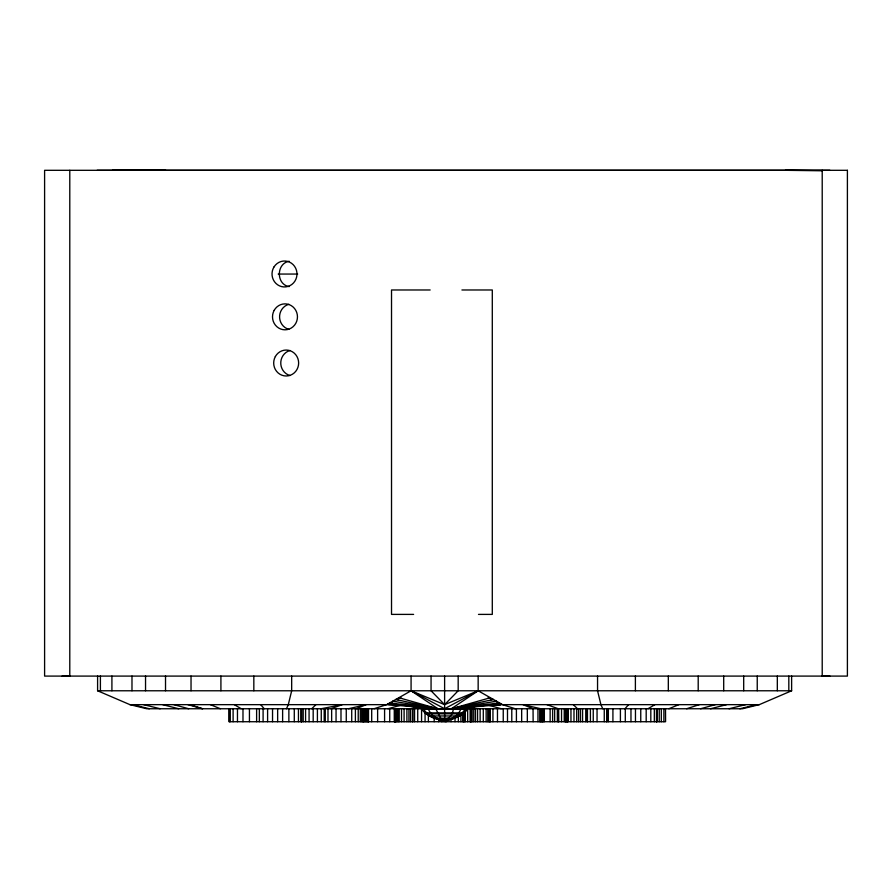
<?xml version="1.0" encoding="UTF-8"?>
<svg xmlns="http://www.w3.org/2000/svg" width="892" height="892" viewBox="0 0 892 892"><rect width="100%" height="100%" fill="white"/><g stroke="black" fill="none" stroke-linecap="round" stroke-linejoin="round"><path stroke-width="1.34" d="M453.337 709.051C450.884 726.969 428.717 719.309 421.593 709.051L467.642 709.051C460.974 717.358 449.824 721.505 439.355 719.654M286.477 708.75L288.294 704.658L291.673 690.776L291.673 676.091M478.157 676.091L478.157 690.776L451.33 708.75L500.568 704.658L501.048 703.788L498.349 703.833M460.896 709.051C454.987 723.222 434.248 723.222 428.338 709.051M624.98 708.75L628.548 704.658M426.566 713.823L462.658 713.834L461.409 713.633L465.724 709.051M311.732 708.75L315.913 704.658M463.985 712.864L462.39 712.864C451.597 723.758 432.074 721.695 423.499 709.051M647.96 708.75L654.918 704.658M515.241 708.75L502.575 704.658L478.157 690.776L444.617 704.658L411.078 690.776L386.66 704.658L373.982 708.75M411.078 676.091L411.078 690.776L444.617 708.75L478.157 690.776M97.596 676.091L97.596 690.776L129.953 704.658L146.745 708.75L742.49 708.75L759.282 704.658L791.628 690.776L791.628 676.091M356.187 708.75L366.222 704.658L348.438 708.75M668.81 708.75L678.857 704.658M330.921 708.75L342.283 704.658L321.064 708.75M289.142 261.267C276.107 263.475 276.074 284.559 289.164 286.6M686.617 708.75L699.295 704.658M387.931 708.75L401.322 705.026M700.566 708.75L715.295 704.658M710.545 708.75L726.501 704.658M729.054 708.75L745.545 704.658M739.847 708.75L756.583 704.658M435.865 709.051L440.681 718.25L444.617 720.123L449.869 719.654M463.517 711.571L465.702 711.069M487.668 698.202L490.366 697.722L451.33 708.75L501.048 703.788M462.959 708.75L478.692 706.018M457.585 708.75L470.006 706.999M472.76 706.609L476.897 706.018M464.643 710.288L466.717 710.021M490.678 699.807L493.41 699.451L451.33 708.75L458.098 707.969M462.168 707.49L467.586 706.865M493.711 701.402L496.465 701.19L451.33 708.75L499.52 702.918L496.744 703.019M97.15 170.305L829.906 170.305M62.094 676.091L69.788 676.013M130.221 170.272L118.647 170.272M425.239 712.864L462.39 712.864M429.509 715.964L459.714 715.964M434.27 718.25L454.953 718.25M112.548 170.272L165.678 170.272M278.192 274.056L297.683 274.056M430.167 289.978L391.521 289.978L391.521 614.398L413.609 614.398M461.922 289.978L492.295 289.978L492.295 614.398L478.491 614.398M97.596 690.776L791.628 690.776M129.953 704.658L394.978 704.658M494.402 704.658L759.282 704.658M442.577 719.654L446.558 719.654M495.205 704.647L500.568 704.658M822.212 676.013L829.906 676.091M785.373 170.305L822.212 170.785M411.078 690.776L437.905 708.75L388.577 704.647L388.187 703.788L390.964 703.821M392.491 703.019L389.704 702.918L437.905 708.75L398.869 697.722L401.556 698.202M395.524 701.402L392.759 701.19L437.905 708.75L388.187 703.788M421.637 706.865L427.056 707.49M429.766 707.813L437.905 708.75L395.814 699.451L398.557 699.807M412.327 706.018L416.464 706.609M419.229 706.999L431.639 708.75M410.532 706.018L426.276 708.75M409.16 706.018L422.15 708.75M132.64 704.658L149.377 708.75M143.679 704.658L160.17 708.75M162.723 704.658L178.679 708.75M487.902 705.026L501.293 708.75M187.877 704.658L202.607 708.75L189.94 704.658M173.929 704.658L188.669 708.75M546.941 704.658L558.303 708.75M210.367 704.658L220.413 708.75M234.317 704.658L241.264 708.75M573.322 704.658L577.503 708.75M260.687 704.658L264.244 708.75M602.758 708.75L600.929 704.658L597.551 690.776L597.551 676.091M822.212 170.316L822.212 676.091M788.818 676.091L788.818 690.776M777.322 676.091L777.322 690.776M757.241 676.091L757.241 690.776M743.694 676.091L743.694 690.776M723.702 676.091L723.702 690.776M698.202 676.091L698.202 690.776M668.32 676.091L668.32 690.776M665.51 708.75L665.577 721.728L229.032 721.728L229.032 708.75M663.882 708.75L663.882 721.728M661.307 708.75L661.307 721.728M659.244 708.75L659.244 721.728M656.456 708.75L656.456 721.728M654.338 708.75L654.338 721.728M650.814 708.75L650.814 721.728M646.187 708.75L646.187 721.728M640.757 708.75L640.757 721.728M635.394 676.091L635.394 690.776M635.461 708.75L635.461 721.728M630.967 708.75L630.967 721.728M625.292 708.75L625.292 721.728M620.408 708.75L620.408 721.728M612.916 708.75L612.916 721.728M608.355 708.75L608.355 721.728M606.894 708.75L606.894 721.728M606.705 708.75L606.705 721.728M604.263 708.75L604.263 721.728M597.049 708.75L597.049 721.728M593.247 708.75L593.247 721.728M590.404 708.75L590.404 721.728M587.471 708.75L587.46 721.728M587.148 708.75L587.148 721.728M585.743 708.75L585.743 721.728M582.576 708.75L582.576 721.728M580.491 708.75L580.491 721.728M578.596 708.75L578.596 721.728M576.689 708.75L576.689 721.728M573.991 708.75L573.991 721.728M570.958 708.75L570.958 721.728M568.07 708.75L568.07 721.728M567.669 708.75L567.669 721.728M567.535 708.75L567.568 721.728M567.29 708.75L567.29 721.728M566.721 708.75L566.721 721.728M566.141 708.75L566.141 721.728M565.74 708.75L565.773 721.728M565.595 708.75L565.584 721.728M564.235 708.75L564.235 721.728M561.536 708.75L561.536 721.728M558.604 708.75L558.715 721.728M558.403 708.75L558.403 721.728M557.333 708.75L557.333 721.728M554.657 708.75L554.657 721.728M552.627 708.75L552.627 721.728M550.152 708.75L550.152 721.728M544.343 708.75L544.343 721.728M543.116 708.75L543.038 721.728M542.916 708.75L542.916 721.728M542.693 708.75L542.693 721.728M541.132 708.75L541.132 721.728M541.054 708.75L541.054 721.728M540.808 721.728L540.808 708.75L523.002 704.658L533.048 708.75L533.137 721.728M539.738 708.75L539.738 721.728M537.965 708.75L537.965 721.728M527.328 708.75L527.328 721.728M521.664 708.75L521.664 721.728M516.412 708.75L516.412 721.728M511.785 708.75L511.785 721.728M507.492 708.75L507.492 721.728M503.244 708.75L503.244 721.728M497.468 708.75L497.468 721.728M492.953 708.75L492.953 721.728M490.232 708.75L490.232 721.728M489.909 708.75L489.909 721.728M489.719 708.75L489.719 721.728M488.76 708.75L488.76 721.728M487.768 708.75L487.768 721.728M486.14 708.75L486.14 721.728M483.297 708.75L483.297 721.728M480.13 708.75L480.13 721.728M477.566 708.75L477.566 721.728M475.469 708.75L475.469 721.728M473.741 708.75L473.741 721.728M472.136 708.75L472.136 721.728M471.132 708.75L471.132 721.728M470.92 708.75L470.92 721.728M470.72 708.75L470.72 721.728M470.129 708.75L470.129 721.728M467.664 708.75L467.664 721.728M465.312 710.054L465.312 721.728M464.353 711.348L464.353 721.728M463.807 712.641L463.807 721.728M463.617 712.641L463.639 721.728M462.725 712.641L462.725 721.728M460.908 713.946L460.908 721.728M458.343 715.239L458.343 721.728M458.176 676.091L458.176 690.776L444.617 704.658L431.059 690.776L431.059 676.091M455.02 717.837L455.02 721.728M451.029 719.13L451.029 721.728M446.524 719.13L446.524 721.728M445.465 719.13L445.465 721.728M444.84 719.13L444.84 721.728M444.617 676.091L444.617 708.75M444.617 709.051L444.617 720.123M442.934 719.13L442.934 721.728M441.585 719.13L441.585 721.728M438.652 719.13L438.652 721.728M434.181 717.837L434.181 721.728M428.372 713.946L428.372 721.728M425.071 712.641L425.071 721.728M421.559 708.75L421.559 721.728M417.724 708.75L417.724 721.728M414.557 708.75L414.557 721.728M412.806 708.75L412.806 721.728M412.505 708.75L412.505 721.728M410.554 708.75L410.554 721.728M408.937 708.75L408.937 721.728M406.897 708.75L406.897 721.728M404.098 708.75L404.098 721.728M401.512 708.75L401.512 721.728M399.215 708.75L399.215 721.728M398.323 708.75L398.323 721.728M397.185 708.75L397.185 721.728M396.182 708.75L396.182 721.728M395.602 708.75L395.736 721.728M395.39 708.75L395.39 721.728M395.1 708.75L395.1 721.728M394.81 708.75L394.81 721.728M394.565 708.75L394.587 721.728M394.364 708.75L394.364 721.728M389.726 708.75L389.726 721.728M384.586 708.75L384.586 721.728M377.628 708.75L377.628 721.728M371.696 708.75L371.696 721.728M368.452 708.75L368.452 721.728M368.385 708.75L368.385 721.728M368.106 708.75L368.106 721.728M367.459 708.75L367.459 721.728M366.668 708.75L366.668 721.728M365.787 708.75L365.787 721.728M364.884 708.75L364.884 721.728M364.07 708.75L364.07 721.728M363.412 708.75L363.412 721.728M362.966 708.75L362.966 721.728M362.788 708.75L362.788 721.728M361.695 708.75L361.695 721.728M360.301 708.75L360.301 721.728M358.227 708.75L358.227 721.728M355.395 708.75L355.395 721.728M351.716 708.75L351.716 721.728M346.263 708.75L346.263 721.728M340.989 708.75L340.989 721.728M336.05 708.75L336.05 721.728M331.646 708.75L331.646 721.728M327.988 708.75L327.988 721.728M325.279 708.75L325.279 721.728M324.186 708.75L324.186 721.728M321.265 708.75L321.265 721.728M317.407 708.75L317.407 721.728M313.181 708.75L313.181 721.728M309.078 708.75L309.078 721.728M305.577 708.75L305.577 721.728M303.202 708.75L303.202 721.728M301.608 708.75L301.608 721.728M301.463 708.75L301.463 721.728M301.005 708.75L301.005 721.728M298.452 708.75L298.452 721.728M294.282 708.75L294.282 721.728M288.874 708.75L288.874 721.728M282.619 708.75L282.619 721.728M277.646 708.75L277.646 721.728M272.539 708.75L272.539 721.728M267.6 708.75L267.6 721.728M263.095 708.75L263.095 721.728M259.349 708.75L259.349 721.728M256.617 708.75L256.617 721.728M253.83 676.091L253.83 690.776M249.437 708.75L249.437 721.728M242.981 708.75L242.981 721.728M237.462 708.75L237.462 721.728M233.113 708.75L233.113 721.728M230.214 708.75L230.214 721.728M229.4 708.75L229.4 721.728M220.915 676.091L220.915 690.776M191.033 676.091L191.033 690.776M165.522 676.091L165.522 690.776M145.541 676.091L145.541 690.776M131.983 676.091L131.983 690.776M111.913 676.091L111.913 690.776M100.406 676.091L100.406 690.776M69.788 170.305L69.788 676.091M288.83 329.36A12.967 12.477 90 0 1 288.83 304.306M290.012 375.543A12.967 12.477 90 0 1 290.012 350.489M847.4 170.305L44.6 170.305L44.6 676.091L847.4 676.091L847.4 170.305M656.858 721.728L656.858 708.75L656.824 721.728M274.123 266.775A12.967 12.477 90 0 0 283.678 286.923A12.967 12.477 90 0 0 295.687 268.247A12.967 12.477 90 0 0 274.123 266.775M274.178 310.349A12.967 12.477 90 0 0 284.983 329.806A12.967 12.477 90 0 0 295.787 310.349A12.967 12.477 90 0 0 274.178 310.349M275.36 356.532A12.967 12.477 90 0 0 286.165 375.989A12.967 12.477 90 0 0 296.969 356.532A12.967 12.477 90 0 0 275.36 356.532"/></g></svg>
